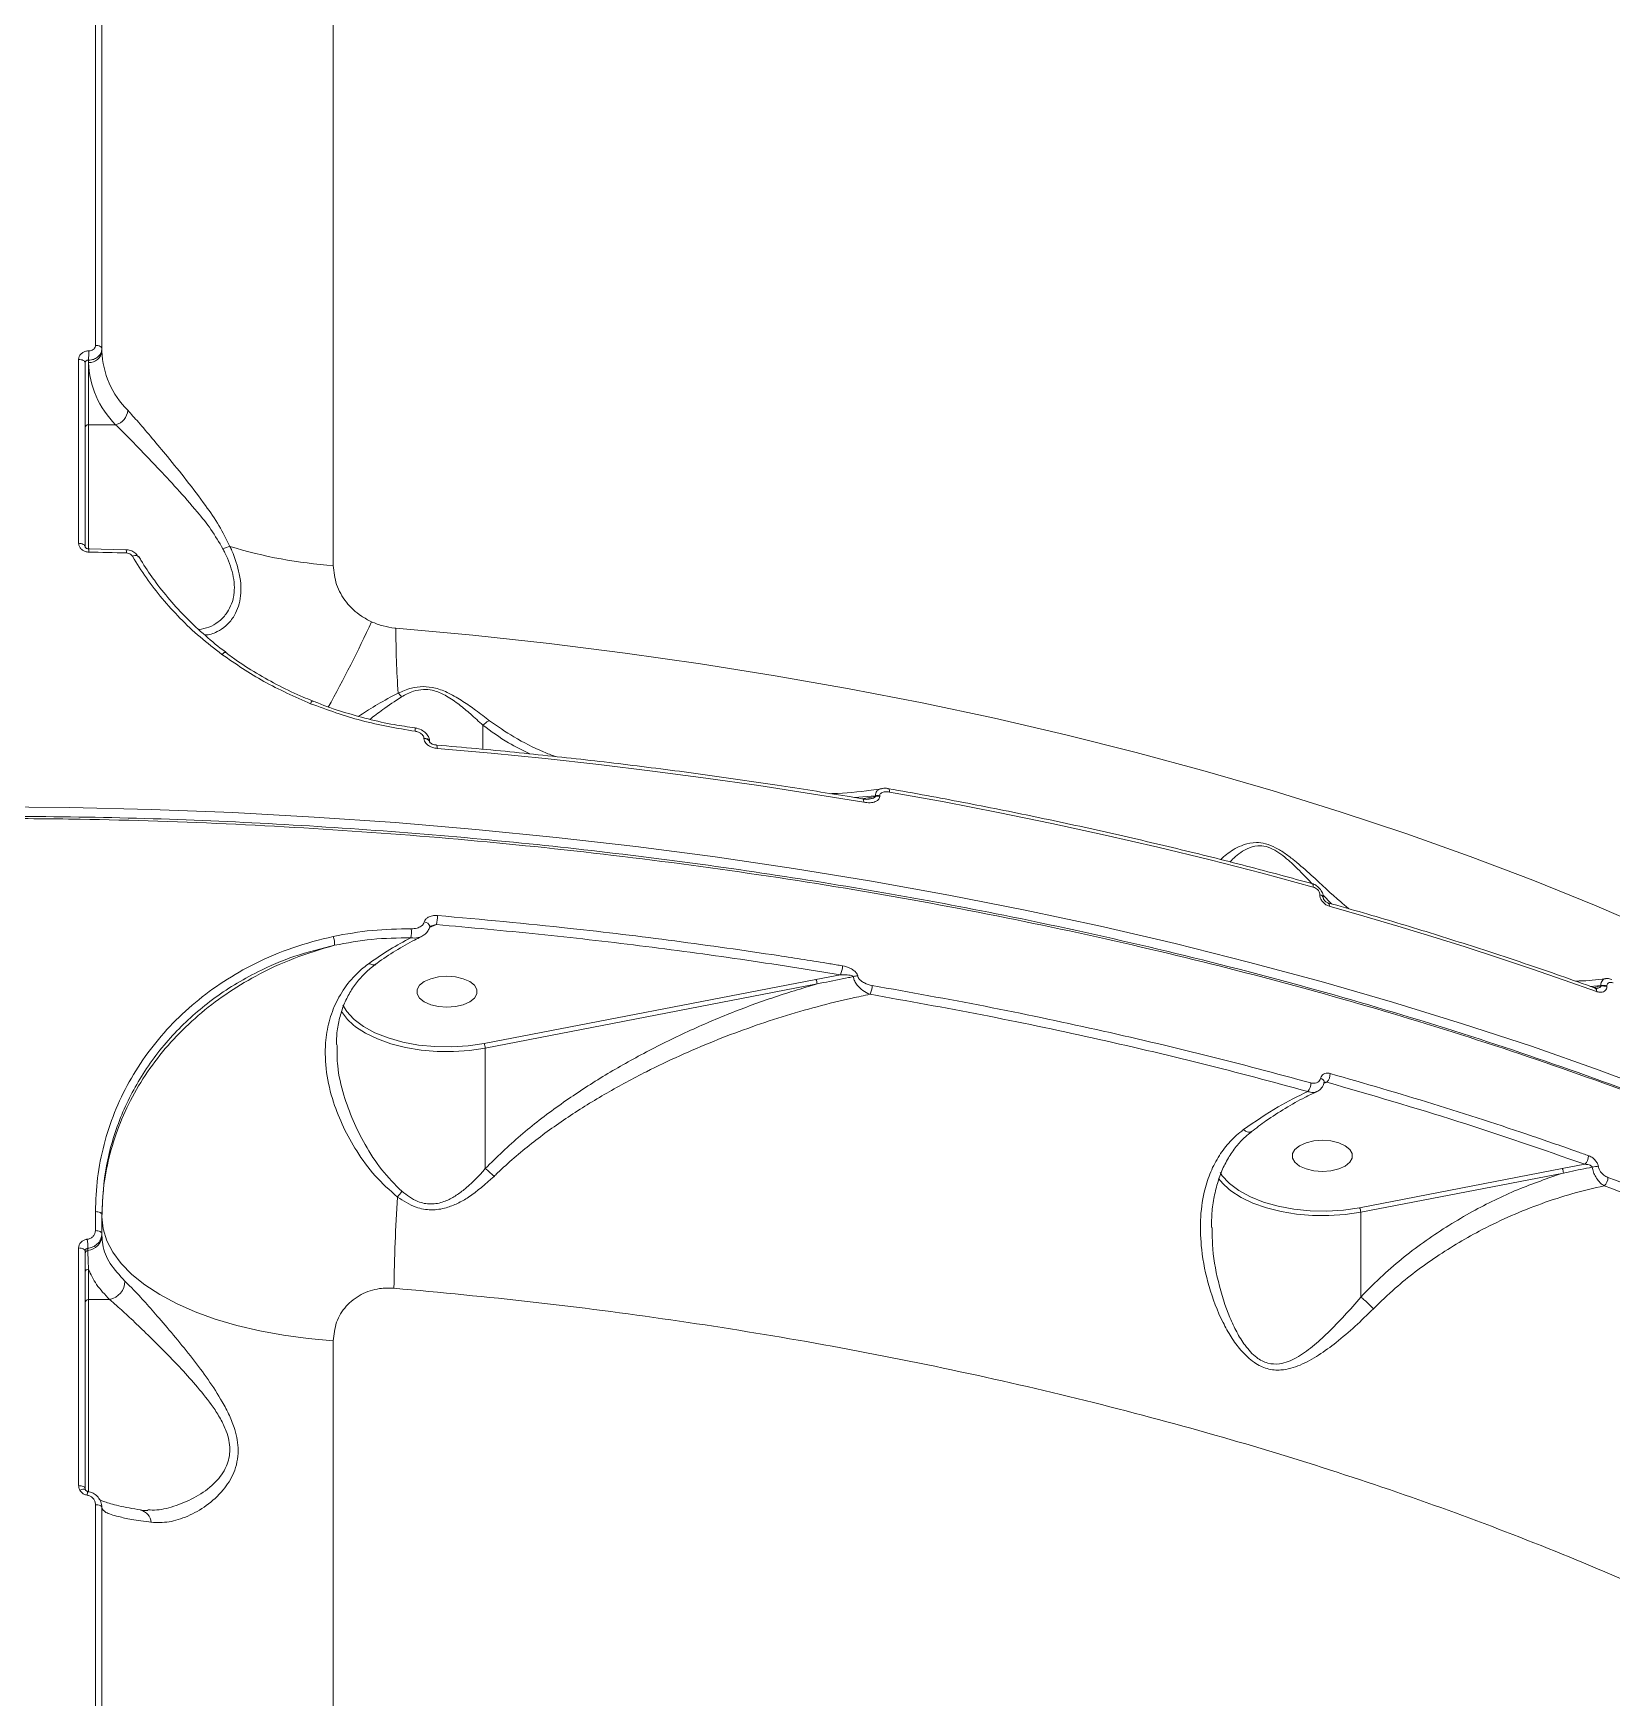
# Model space of a CAD drawing. Header units: millimetres. Extents: x -6104 to 7803, y -6013 to 4803.
# Drawn here: x 481.2 to 716.6, y 1035.9 to 1284.2 of the extents above; entities that cross this region are included whole.
import ezdxf

# ---------------------------------------------------------------- set-up
doc = ezdxf.new("R2010")
doc.units = ezdxf.units.MM
doc.layers.add('DIKOM_ОБЪЕКТ', color=7, linetype='Continuous')

msp = doc.modelspace()

# ---------------------------------------------------------------- linework, layer by layer
at = {"layer": 'DIKOM_ОБЪЕКТ', "color": 7, "linetype": 'Continuous', "lineweight": 15}
for p, q in [((525.922, 1204.785), (525.922, 1504.793)), ((490.46, 1308.762), (490.46, 1237.617)), ((491.419, 1237.102), (491.419, 1308.247)), ((491.419, 1236.763), (491.419, 1237.102)), ((487.954, 1235.523), (487.954, 1208.093)), ((488.919, 1207.578), (488.919, 1235.008)), ((489.419, 1235.048), (489.419, 1235.408)), ((489.419, 1225.78), (489.419, 1235.048)), ((493.47, 1225.78), (489.419, 1225.78)), ((489.419, 1207.234), (489.419, 1225.78)), ((489.439, 1207.264), (495.059, 1207.134)), ((538.106, 1180.549), (538.111, 1180.549)), ((539.439, 1179.036), (539.439, 1178.961)), ((548.231, 1180.966), (548.231, 1177.38)), ((540.281, 1178.528), (540.281, 1178.475)), ((603.658, 1170.173), (606.761, 1170.453)), ((606.761, 1170.349), (604.72, 1169.994)), ((606.761, 1170.453), (606.761, 1170.349)), ((607.4, 1170.349), (607.4, 1170.453)), ((673.025, 1155.688), (673.025, 1155.66)), ((673.493, 1155.659), (674.764, 1154.337)), ((673.549, 1155.235), (673.549, 1155.207)), ((540.245, 1150.789), (541.295, 1151.239)), ((597.884, 1143.053), (548.41, 1133.487)), ((548.586, 1132.817), (598.059, 1142.383)), ((601.543, 1143.752), (597.884, 1143.053)), ((713.368, 1142.019), (714.926, 1142.141)), ((714.926, 1142.052), (713.82, 1141.858)), ((714.061, 1141.773), (714.07, 1141.769)), ((714.926, 1142.141), (714.926, 1142.052)), ((715.826, 1141.985), (715.826, 1142.074)), ((526.479, 1133.142), (526.471, 1133.371)), ((548.586, 1114.865), (548.586, 1132.817)), ((673.649, 1127.537), (674.093, 1127.728)), ((673.66, 1127.698), (673.657, 1127.686)), ((709.169, 1114.859), (678.951, 1109.016)), ((712.53, 1115.497), (709.169, 1114.859)), ((679.127, 1108.346), (709.345, 1114.189)), ((490.46, 1108.435), (490.46, 1105.601)), ((491.419, 1105.137), (491.419, 1107.97)), ((679.127, 1095.693), (679.127, 1108.346)), ((491.419, 1104.859), (491.419, 1105.137)), ((487.954, 1103.013), (487.954, 1067.573)), ((488.919, 1067.141), (488.919, 1102.552)), ((489.336, 1102.624), (489.336, 1102.952)), ((489.419, 1095.32), (489.419, 1099.85)), ((492.572, 1095.32), (489.419, 1095.32)), ((489.419, 1066.582), (489.419, 1095.32)), ((525.922, 610.509), (525.922, 1089.167)), ((489.336, 1066.701), (489.333, 1066.707)), ((490.46, 1064.729), (490.46, 963.265)), ((491.419, 962.92), (491.419, 1064.299))]:
    msp.add_line(p, q, dxfattribs=at)
at = {"layer": 'DIKOM_ОБЪЕКТ', "color": 7, "linetype": 'Continuous', "lineweight": 15, "flags": 128}
for points in [[(491.419, 1237.102), (491.401, 1237.2), (491.347, 1237.295), (491.259, 1237.382), (491.141, 1237.459), (490.996, 1237.523), (490.83, 1237.572), (490.649, 1237.604), (490.46, 1237.617)], [(488.919, 1235.008), (488.901, 1235.106), (488.846, 1235.201), (488.758, 1235.288), (488.638, 1235.366), (488.493, 1235.43), (488.326, 1235.478), (488.144, 1235.51), (487.954, 1235.523)], [(488.919, 1207.578), (488.901, 1207.677), (488.846, 1207.771), (488.758, 1207.859), (488.638, 1207.936), (488.493, 1208), (488.326, 1208.049), (488.144, 1208.08), (487.954, 1208.093)], [(489.457, 1206.779), (490.161, 1206.765), (490.864, 1206.75), (491.568, 1206.735), (492.271, 1206.719), (492.974, 1206.702), (493.678, 1206.685), (494.381, 1206.667), (495.084, 1206.649)], [(496.793, 1206.136), (496.757, 1206.185), (496.681, 1206.235), (496.578, 1206.264), (496.451, 1206.27), (496.305, 1206.253), (496.146, 1206.214), (495.978, 1206.155)], [(496.816, 1206.028), (496.802, 1206.115), (496.793, 1206.136)], [(722.903, 1150.282), (713.964, 1154.132), (704.802, 1157.839), (695.425, 1161.401), (685.84, 1164.813), (676.059, 1168.074), (666.089, 1171.179), (655.939, 1174.127), (645.62, 1176.913), (635.141, 1179.536), (624.511, 1181.994), (613.74, 1184.283), (602.839, 1186.402), (591.818, 1188.349), (580.686, 1190.121), (569.455, 1191.718), (558.134, 1193.138), (546.735, 1194.38), (535.267, 1195.442)], [(509.832, 1191.809), (509.79, 1191.828), (509.725, 1191.821), (509.641, 1191.786), (509.543, 1191.723), (509.433, 1191.634), (509.316, 1191.523)], [(540.281, 1178.527), (540.245, 1178.666), (540.13, 1178.8), (539.947, 1178.912), (539.71, 1178.993), (539.439, 1179.036)], [(540.281, 1178.453), (540.245, 1178.591), (540.13, 1178.725), (539.947, 1178.837), (539.71, 1178.918), (539.439, 1178.961)], [(541.394, 1177.513), (549.472, 1176.789), (557.521, 1175.984), (565.537, 1175.098), (573.519, 1174.131), (581.462, 1173.085), (589.364, 1171.959), (597.222, 1170.754), (605.033, 1169.469)], [(604.887, 1169.966), (604.894, 1169.965), (604.941, 1169.932), (604.98, 1169.863), (605.009, 1169.76), (605.027, 1169.627), (605.033, 1169.469)], [(608.724, 1171.498), (608.743, 1171.492), (608.788, 1171.454), (608.824, 1171.382), (608.851, 1171.28), (608.868, 1171.151), (608.874, 1171)], [(608.874, 1171), (617.006, 1169.525), (625.079, 1167.964), (633.087, 1166.318), (641.028, 1164.588), (648.898, 1162.774), (656.695, 1160.877), (664.414, 1158.898), (672.052, 1156.838)], [(724.538, 1125.869), (714.663, 1129.549), (704.585, 1133.08), (694.312, 1136.459), (683.853, 1139.683), (673.217, 1142.749), (662.412, 1145.655), (651.449, 1148.399), (640.335, 1150.977), (629.081, 1153.388), (617.695, 1155.63), (606.189, 1157.7), (594.57, 1159.598), (582.849, 1161.322), (571.036, 1162.869), (559.141, 1164.24), (547.174, 1165.432), (535.145, 1166.444), (523.063, 1167.277), (510.94, 1167.928), (498.785, 1168.398), (486.609, 1168.686), (474.422, 1168.792)], [(671.846, 1157.349), (671.86, 1157.344), (671.926, 1157.301), (671.98, 1157.225), (672.02, 1157.12), (672.044, 1156.99), (672.052, 1156.838)], [(674.441, 1153.979), (679.572, 1152.514), (684.662, 1151.013), (689.711, 1149.475), (694.718, 1147.901), (699.682, 1146.292), (704.601, 1144.647), (709.476, 1142.966), (714.304, 1141.251)], [(540.307, 1150.918), (540.314, 1150.973), (540.314, 1150.975)], [(542.878, 1138.901), (541.611, 1138.995), (540.446, 1139.269), (539.478, 1139.701), (538.785, 1140.256), (538.424, 1140.889), (538.424, 1141.549), (538.785, 1142.182), (539.478, 1142.737), (540.446, 1143.169), (541.611, 1143.443), (542.878, 1143.537), (544.146, 1143.443), (545.311, 1143.169), (546.279, 1142.737), (546.972, 1142.182), (547.333, 1141.549), (547.333, 1140.889), (546.972, 1140.256), (546.279, 1139.701), (545.311, 1139.269), (544.146, 1138.995), (542.878, 1138.901)], [(527.131, 1138.254), (528.02, 1137.095), (528.91, 1136.267)], [(528.925, 1137.186), (527.95, 1138.254), (527.369, 1139.194)], [(548.41, 1133.487), (546.017, 1133.138), (543.548, 1132.986), (541.063, 1133.032), (538.622, 1133.275), (536.283, 1133.711), (534.104, 1134.328), (532.137, 1135.112), (530.429, 1136.043), (529.022, 1137.099), (528.925, 1137.186)], [(528.91, 1136.267), (529.235, 1136.011), (530.746, 1135.031), (532.52, 1134.175), (534.519, 1133.464), (536.699, 1132.911), (539.013, 1132.529), (541.411, 1132.326), (543.841, 1132.307), (546.25, 1132.472), (548.586, 1132.817)], [(673.154, 1128.335), (673.349, 1128.227), (673.503, 1128.1), (673.61, 1127.96), (673.661, 1127.816), (673.66, 1127.698)], [(673.419, 1114.43), (672.151, 1114.524), (670.986, 1114.798), (670.018, 1115.23), (669.326, 1115.785), (668.965, 1116.418), (668.965, 1117.078), (669.326, 1117.711), (670.018, 1118.266), (670.986, 1118.698), (672.151, 1118.972), (673.419, 1119.066), (674.687, 1118.972), (675.852, 1118.698), (676.82, 1118.266), (677.513, 1117.711), (677.873, 1117.078), (677.873, 1116.418), (677.513, 1115.785), (676.82, 1115.23), (675.852, 1114.798), (674.687, 1114.524), (673.419, 1114.43)], [(657.936, 1113.382), (658.561, 1112.624), (659.451, 1111.796)], [(659.466, 1112.715), (658.491, 1113.783), (658.177, 1114.241)], [(678.951, 1109.016), (676.558, 1108.667), (674.089, 1108.515), (671.604, 1108.561), (669.162, 1108.804), (666.824, 1109.24), (664.645, 1109.857), (662.678, 1110.641), (660.97, 1111.572), (659.563, 1112.628), (659.466, 1112.715)], [(659.451, 1111.796), (659.776, 1111.54), (661.287, 1110.56), (663.061, 1109.704), (665.06, 1108.993), (667.24, 1108.44), (669.554, 1108.058), (671.952, 1107.855), (674.382, 1107.836), (676.791, 1108.001), (679.127, 1108.346)], [(491.419, 1107.97), (491.401, 1108.058), (491.347, 1108.143), (491.259, 1108.222), (491.141, 1108.292), (490.996, 1108.35), (490.83, 1108.394), (490.649, 1108.423), (490.46, 1108.435)], [(491.419, 1107.629), (491.602, 1105.851), (492.147, 1104.09), (493.051, 1102.36), (494.304, 1100.679), (495.896, 1099.061), (497.812, 1097.521), (500.034, 1096.074), (502.542, 1094.732), (505.314, 1093.507), (508.324, 1092.411), (511.544, 1091.454), (514.946, 1090.644), (518.498, 1089.99), (522.168, 1089.496), (525.922, 1089.167)], [(491.419, 1105.137), (491.401, 1105.226), (491.347, 1105.311), (491.259, 1105.389), (491.141, 1105.459), (490.996, 1105.516), (490.83, 1105.56), (490.649, 1105.589), (490.46, 1105.601)], [(488.919, 1102.552), (488.901, 1102.64), (488.846, 1102.725), (488.758, 1102.803), (488.638, 1102.872), (488.493, 1102.93), (488.326, 1102.973), (488.144, 1103.002), (487.954, 1103.013)], [(488.919, 1067.141), (488.901, 1067.223), (488.846, 1067.303), (488.758, 1067.376), (488.638, 1067.441), (488.493, 1067.495), (488.326, 1067.536), (488.144, 1067.562), (487.954, 1067.573)], [(488.979, 1066.931), (488.943, 1066.983), (488.882, 1067.021), (488.798, 1067.041), (488.692, 1067.044), (488.57, 1067.03), (488.433, 1066.999), (488.286, 1066.952), (488.134, 1066.89)], [(491.419, 1064.299), (491.401, 1064.381), (491.347, 1064.46), (491.259, 1064.533), (491.141, 1064.597), (490.996, 1064.651), (490.83, 1064.691), (490.649, 1064.718), (490.46, 1064.729)]]:
    msp.add_lwpolyline(points, dxfattribs=at)
at = {"layer": 'DIKOM_ОБЪЕКТ', "color": 7, "linetype": 'Continuous', "lineweight": 15}
for centre, radius, start, end in [((466.509, 1236.733), 22.949, 356.69124, 0.11812), ((489.552, 1236.917), 1.874, 265.941, 355.26173), ((504.532, 1237.237), 13.122, 182.07168, 225.14057), ((503.188, 1235.546), 13.778, 182.07176, 225.14118), ((492.907, 1228.087), 2.375, 283.71494, 356.33878), ((489.386, 1225.313), 0.468, 85.94171, 175.26706), ((487.023, 1206.929), 2.439, 356.47682, 7.89945), ((493.262, 1206.798), 1.828, 355.31439, 10.59151), ((511.974, 1201.523), 6.277, 103.46203, 113.53719), ((530.384, 1272.164), 67.527, 252.88614, 266.21078), ((371.104, 1269.947), 176.572, 330.74038, 335.38113), ((663.752, 1194.884), 128.486, 179.75136, 184.07185), ((523.393, 1183.937), 0.878, 131.89937, 164.22312), ((533.824, 1183.629), 2.768, 34.55791, 50.35544), ((537.245, 1180.274), 0.909, 346.85261, 17.62389), ((540.737, 1177.659), 0.673, 347.49501, 30.59605), ((607.081, 1168.583), 1.898, 80.32526, 99.69613), ((607.081, 1168.478), 1.898, 80.32526, 99.69613), ((672.969, 1155.092), 0.599, 14.22555, 84.64908), ((672.973, 1155.072), 0.59, 12.50197, 84.96232), ((673.939, 1154.072), 0.511, 349.5028, 54.87748), ((536.004, 1152.559), 5.453, 345.99349, 0.37224), ((523.152, 1148.419), 2.964, 354.94063, 20.78219), ((532.964, 1150.181), 4.61, 348.53042, 5.20951), ((539.391, 1150.673), 0.971, 18.12458, 84.1804), ((598.875, 1145.066), 2.974, 333.78157, 0.45941), ((596.749, 1142.398), 1.31, 359.38566, 30.0279), ((604.16, 1141.404), 2.184, 91.12566, 108.6141), ((603.321, 1142.139), 2.95, 333.81614, 0.20413), ((713.791, 1141.331), 0.52, 351.10741, 57.49499), ((715.246, 1140.36), 1.81, 71.31178, 100.17711), ((715.246, 1140.271), 1.809, 71.30927, 100.17962), ((547.274, 1132.831), 1.312, 359.40262, 30.01095), ((669.64, 1127.637), 2.064, 321.39157, 359.75462), ((672.571, 1129.027), 2.001, 319.5184, 0.02421), ((708.034, 1114.203), 1.311, 359.39045, 30.01483), ((711.367, 1116.783), 1.733, 312.12255, 359.52143), ((714.232, 1113.01), 2.137, 80.79435, 105.56366), ((714.249, 1113.549), 1.743, 313.1432, 359.17911), ((780.829, 1094.402), 245.869, 176.22187, 179.39249), ((497.94, 1139.745), 47.535, 322.1893, 323.48628), ((677.818, 1108.36), 1.309, 359.37552, 30.04758), ((489.076, 1104.955), 2.345, 276.36692, 357.66813), ((489.388, 1102.158), 0.469, 96.36691, 177.67229), ((483.175, 1103.05), 6.161, 359.08593, 11.78285), ((489.397, 1099.372), 0.478, 87.33798, 177.07496), ((492.01, 1098.112), 2.848, 281.38581, 358.91771), ((489.397, 1094.842), 0.478, 87.33949, 177.07345), ((491.972, 1065.816), 2.785, 161.3428, 173.08612), ((496.647, 1061.844), 2.148, 6.68608, 75.17119)]:
    msp.add_arc(centre, radius, start, end, dxfattribs=at)
for points, knots in [([(489.457, 1236.78), (489.346, 1236.776), (489.067, 1236.766), (488.644, 1236.619), (488.263, 1236.336), (488.004, 1235.955), (487.97, 1235.667), (487.954, 1235.523)], [0, 0, 0, 0, 0.1418427, 0.3567388, 0.5713423, 0.7857225, 1, 1, 1, 1]), ([(489.419, 1235.408), (489.567, 1235.415), (489.939, 1235.433), (490.502, 1235.633), (491.009, 1236.015), (491.353, 1236.525), (491.397, 1236.91), (491.419, 1237.102)], [0, 0, 0, 0, 0.14172426, 0.35640097, 0.5709503, 0.78546412, 1, 1, 1, 1]), ([(490.46, 1237.617), (490.449, 1237.521), (490.427, 1237.329), (490.254, 1237.075), (490, 1236.887), (489.718, 1236.79), (489.532, 1236.783), (489.457, 1236.78)], [0, 0, 0, 0, 0.21422078, 0.4285506, 0.64314992, 0.85808323, 1, 1, 1, 1]), ([(488.919, 1235.008), (488.925, 1235.056), (488.936, 1235.152), (489.022, 1235.275), (489.149, 1235.365), (489.289, 1235.409), (489.382, 1235.408), (489.419, 1235.408)], [0, 0, 0, 0, 0.2139127, 0.4281611, 0.6427794, 0.8579388, 1, 1, 1, 1]), ([(510.513, 1207.627), (509.99, 1208.673), (508.944, 1210.77), (506.667, 1214.052), (504.053, 1217.514), (501.327, 1220.859), (498.911, 1223.767), (496.892, 1226.139), (495.79, 1227.364), (495.277, 1227.936)], [0, 0, 0, 0, 0.1281532, 0.2567387, 0.426815, 0.5968789, 0.7373107, 0.8775698, 1, 1, 1, 1]), ([(493.47, 1225.78), (494.01, 1225.246), (495.165, 1224.105), (497.276, 1221.924), (499.798, 1219.283), (502.651, 1216.232), (505.382, 1213.127), (507.776, 1210.154), (508.898, 1208.245), (509.467, 1207.277)], [0, 0, 0, 0, 0.1227077, 0.2624598, 0.4060149, 0.5749247, 0.7482626, 0.8723691, 1, 1, 1, 1]), ([(487.954, 1208.093), (487.961, 1207.999), (487.979, 1207.76), (488.159, 1207.395), (488.499, 1207.062), (488.95, 1206.832), (489.288, 1206.797), (489.457, 1206.779)], [0, 0, 0, 0, 0.1406271, 0.3551074, 0.569878, 0.7848815, 1, 1, 1, 1]), ([(488.932, 1207.552), (488.932, 1207.535), (488.93, 1207.507), (489.017, 1207.405), (489.14, 1207.328), (489.294, 1207.275), (489.443, 1207.259), (489.529, 1207.269), (489.56, 1207.272)], [0, 0, 0, 0, 0.2755714, 0.4590074, 0.6094752, 0.7622405, 0.9132933, 1, 1, 1, 1]), ([(495.059, 1207.118), (495.146, 1207.119), (495.49, 1207.121), (496.046, 1206.902), (496.573, 1206.516), (496.743, 1206.178), (496.807, 1206.05)], [0, 0, 0, 0, 0.1191515, 0.4714912, 0.7998161, 1, 1, 1, 1]), ([(495.084, 1206.649), (495.197, 1206.637), (495.422, 1206.612), (495.722, 1206.455), (495.896, 1206.286), (495.964, 1206.178), (495.978, 1206.155)], [0, 0, 0, 0, 0.3067018, 0.6132877, 0.9194651, 1, 1, 1, 1]), ([(509.467, 1207.277), (509.566, 1207.082), (510.194, 1205.833), (510.901, 1203.982), (511.205, 1201.877), (511.16, 1200.777), (510.98, 1199.718), (510.657, 1198.708), (509.89, 1197.403), (508.789, 1196.316), (507.399, 1195.486), (506.385, 1195.323), (505.877, 1195.241)], [0, 0, 0, 0, 0.03130952, 0.20049222, 0.29024908, 0.38001085, 0.39692429, 0.49475201, 0.5927343, 0.72817726, 0.86380534, 1, 1, 1, 1]), ([(506.712, 1194.46), (506.738, 1194.457), (507.393, 1194.388), (508.495, 1194.812), (509.939, 1195.702), (510.975, 1196.905), (511.69, 1198.317), (512.103, 1199.833), (512.199, 1201.591), (511.904, 1203.975), (511.211, 1206.045), (510.606, 1207.415), (510.513, 1207.627)], [0, 0, 0, 0, 0.0066439, 0.1681123, 0.296447, 0.4246376, 0.5191685, 0.6135897, 0.7097078, 0.8058197, 0.9699793, 1, 1, 1, 1]), ([(495.978, 1206.155), (496.647, 1205.072), (497.984, 1202.905), (500.371, 1199.831), (503.046, 1196.885), (506.01, 1194.084), (508.214, 1192.377), (509.316, 1191.523)], [0, 0, 0, 0, 0.1976815, 0.3953848, 0.5930895, 0.7965459, 1, 1, 1, 1]), ([(496.895, 1206.189), (497.008, 1205.983), (497.657, 1204.8), (498.463, 1203.679), (499.128, 1202.754)], [0, 0, 0, 0, 0.1745084, 1, 1, 1, 1]), ([(531.625, 1196.391), (531.106, 1196.661), (529.651, 1197.417), (527.727, 1199.281), (526.21, 1201.919), (526.018, 1203.823), (525.922, 1204.785)], [0, 0, 0, 0, 0.1529606, 0.4283701, 0.7114342, 1, 1, 1, 1]), ([(499.128, 1202.754), (499.168, 1202.694), (499.88, 1201.627), (501.515, 1199.665), (504.03, 1196.892), (506.835, 1194.311), (508.801, 1192.639), (509.877, 1191.883), (509.89, 1191.874)], [0, 0, 0, 0, 0.0146871, 0.2594953, 0.5052816, 0.751386, 0.9969873, 1, 1, 1, 1]), ([(535.267, 1195.442), (535.209, 1195.447), (534.568, 1195.504), (533.315, 1195.718), (532.195, 1196.164), (531.625, 1196.391)], [0, 0, 0, 0, 0.0468108, 0.5142733, 1, 1, 1, 1]), ([(509.316, 1191.523), (511.353, 1190.119), (515.473, 1187.278), (520.171, 1185.218), (522.547, 1184.176)], [0, 0, 0, 0, 0.4941776, 1, 1, 1, 1]), ([(509.857, 1191.841), (510.31, 1191.495), (511.775, 1190.38), (514.454, 1188.693), (517.867, 1186.804), (520.67, 1185.449), (522.358, 1184.795), (522.816, 1184.617)], [0, 0, 0, 0, 0.1172761, 0.379067, 0.64086, 0.9023844, 1, 1, 1, 1]), ([(549.231, 1181.634), (548.549, 1182.158), (547.294, 1183.123), (545.28, 1184.548), (543.31, 1185.731), (541.258, 1186.555), (539.288, 1186.802), (537.34, 1186.513), (536.229, 1186.035), (535.59, 1185.76)], [0, 0, 0, 0, 0.1839981, 0.33841, 0.4956201, 0.624164, 0.7374513, 0.8492065, 1, 1, 1, 1]), ([(522.547, 1184.176), (525.049, 1183.261), (530.116, 1181.409), (535.436, 1180.518), (538.13, 1180.067)], [0, 0, 0, 0, 0.4937619, 1, 1, 1, 1]), ([(522.814, 1184.611), (523.074, 1184.5), (524.53, 1183.875), (527.297, 1182.95), (531.099, 1181.863), (534.718, 1181.058), (537.068, 1180.722), (538.11, 1180.574)], [0, 0, 0, 0, 0.0536662, 0.3010988, 0.5500193, 0.8003442, 1, 1, 1, 1]), ([(535.59, 1185.76), (534.551, 1185.208), (532.471, 1184.102), (530.593, 1182.876), (529.802, 1182.37), (529.694, 1182.301)], [0, 0, 0, 0, 0.4629034, 0.9266358, 1, 1, 1, 1]), ([(531.384, 1181.841), (531.993, 1182.322), (533.351, 1183.393), (535.125, 1184.557), (536.104, 1185.199)], [0, 0, 0, 0, 0.4484727, 1, 1, 1, 1]), ([(536.104, 1185.199), (536.662, 1185.504), (537.62, 1186.027), (539.255, 1186.358), (540.377, 1186.251), (541.545, 1185.954), (542.986, 1185.279), (544.732, 1184.055), (546.506, 1182.544), (547.621, 1181.524), (548.231, 1180.966)], [0, 0, 0, 0, 0.1504045, 0.25791402, 0.34207536, 0.36555662, 0.4905052, 0.64881547, 0.80792892, 1, 1, 1, 1]), ([(549.231, 1181.634), (549.201, 1181.623), (549.036, 1181.564), (548.689, 1181.385), (548.396, 1181.12), (548.234, 1180.973)], [0, 0, 0, 0, 0.0927411, 0.4978451, 1, 1, 1, 1]), ([(559.042, 1176.299), (558.452, 1176.523), (556.288, 1177.346), (552.934, 1179.054), (550.418, 1180.807), (549.231, 1181.634)], [0, 0, 0, 0, 0.16526396, 0.60643264, 1, 1, 1, 1]), ([(538.109, 1180.536), (538.198, 1180.527), (538.603, 1180.483), (539.228, 1180.213), (539.851, 1179.715), (540.182, 1179.146), (540.316, 1178.726), (540.28, 1178.529), (540.279, 1178.526)], [0, 0, 0, 0, 0.0821736, 0.3768524, 0.6102144, 0.8112921, 0.9964699, 1, 1, 1, 1]), ([(538.13, 1180.067), (538.296, 1180.033), (538.625, 1179.965), (539.031, 1179.737), (539.297, 1179.471), (539.421, 1179.233), (539.434, 1179.092), (539.439, 1179.036)], [0, 0, 0, 0, 0.2718009, 0.5388392, 0.7375577, 0.8966027, 1, 1, 1, 1]), ([(548.231, 1180.966), (548.231, 1180.967), (548.231, 1180.969), (548.232, 1180.972), (548.233, 1180.973), (548.234, 1180.973)], [0, 0, 0, 0, 0.4189866, 0.7701256, 1, 1, 1, 1]), ([(548.234, 1180.973), (549.474, 1180.055), (551.66, 1178.437), (554.165, 1177.212), (555.248, 1176.682)], [0, 0, 0, 0, 0.5677, 1, 1, 1, 1]), ([(539.439, 1178.961), (539.454, 1178.841), (539.484, 1178.599), (539.728, 1178.231), (540.155, 1177.874), (540.747, 1177.606), (541.19, 1177.542), (541.394, 1177.513)], [0, 0, 0, 0, 0.1522798, 0.3040346, 0.5080102, 0.7732269, 1, 1, 1, 1]), ([(540.279, 1178.48), (540.279, 1178.479), (540.28, 1178.475), (540.312, 1178.425), (540.377, 1178.356), (540.5, 1178.258), (540.72, 1178.139), (541.01, 1178.033), (541.223, 1178.024), (541.316, 1178.02)], [0, 0, 0, 0, 0.0682129, 0.1407152, 0.2263119, 0.3361774, 0.5174098, 0.7881349, 1, 1, 1, 1]), ([(541.317, 1178.001), (543.309, 1177.828), (549.088, 1177.327), (558.61, 1176.374), (569.856, 1175.092), (581.03, 1173.649), (591.928, 1172.076), (599.862, 1170.815), (604.103, 1170.099), (604.887, 1169.966)], [0, 0, 0, 0, 0.0925215, 0.2683009, 0.4440848, 0.6198718, 0.7956594, 0.9622015, 1, 1, 1, 1]), ([(607.715, 1171.522), (607.751, 1171.53), (608.04, 1171.591), (608.39, 1171.58), (608.685, 1171.496), (608.724, 1171.485)], [0, 0, 0, 0, 0.1111958, 0.8824432, 1, 1, 1, 1]), ([(600.06, 1170.756), (600.179, 1170.761), (602.191, 1170.836), (604.74, 1171.068), (607.172, 1171.41), (607.691, 1171.483)], [0, 0, 0, 0, 0.0470053, 0.7968975, 1, 1, 1, 1]), ([(604.888, 1169.985), (604.958, 1169.968), (605.26, 1169.891), (605.606, 1169.902), (605.811, 1169.952), (605.836, 1169.958)], [0, 0, 0, 0, 0.2069532, 0.9008275, 1, 1, 1, 1]), ([(605.033, 1169.469), (605.344, 1169.435), (605.94, 1169.369), (606.674, 1169.508), (607.125, 1169.764), (607.357, 1170.041), (607.385, 1170.246), (607.4, 1170.349)], [0, 0, 0, 0, 0.308894, 0.5923404, 0.7697437, 0.8844924, 1, 1, 1, 1]), ([(606.761, 1170.349), (606.759, 1170.334), (606.754, 1170.301), (606.709, 1170.245), (606.565, 1170.143), (606.234, 1170.021), (605.925, 1169.995), (605.739, 1169.979)], [0, 0, 0, 0, 0.0440703, 0.0983747, 0.1972187, 0.5171731, 1, 1, 1, 1]), ([(607.689, 1171.496), (607.549, 1171.477), (607.265, 1171.438), (606.984, 1171.171), (606.803, 1170.841), (606.775, 1170.585), (606.761, 1170.453)], [0, 0, 0, 0, 0.2780699, 0.5644176, 0.776209, 1, 1, 1, 1]), ([(607.4, 1170.453), (607.409, 1170.52), (607.426, 1170.652), (607.573, 1170.828), (607.855, 1170.985), (608.311, 1171.067), (608.68, 1171.023), (608.874, 1171)], [0, 0, 0, 0, 0.1190293, 0.2374411, 0.4123441, 0.6910268, 1, 1, 1, 1]), ([(608.724, 1171.498), (610.634, 1171.158), (616.173, 1170.172), (625.261, 1168.423), (635.944, 1166.201), (646.504, 1163.828), (656.933, 1161.305), (665.363, 1159.124), (670.3, 1157.772), (671.846, 1157.348)], [0, 0, 0, 0, 0.0879775, 0.2551296, 0.4222885, 0.5894507, 0.7566154, 0.9237833, 1, 1, 1, 1]), ([(801.647, 1085.591), (799.757, 1086.851), (793.057, 1091.319), (780.491, 1098.546), (764.039, 1107.232), (746.627, 1115.386), (728.349, 1123.017), (709.23, 1130.115), (689.344, 1136.665), (668.782, 1142.635), (647.64, 1147.999), (627.346, 1152.433), (608.051, 1156.054), (589.87, 1158.994), (571.449, 1161.506), (552.615, 1163.609), (533.39, 1165.279), (513.805, 1166.487), (494.132, 1167.257), (480.988, 1167.365), (474.419, 1167.42)], [0, 0, 0, 0, 0.0246419, 0.0873687, 0.1499951, 0.2124251, 0.2748546, 0.337481, 0.4002078, 0.4629347, 0.5255613, 0.587991, 0.6385771, 0.6892156, 0.739854, 0.79044, 0.842801, 0.89522, 0.947639, 1, 1, 1, 1]), ([(474.422, 1167.077), (479, 1167.048), (491.334, 1166.971), (511.402, 1166.295), (534.525, 1164.888), (557.684, 1162.796), (580.797, 1160.008), (603.781, 1156.516), (626.131, 1152.395), (647.784, 1147.676), (668.695, 1142.399), (689.205, 1136.478), (709.223, 1129.907), (728.667, 1122.693), (747.109, 1114.994), (764.508, 1106.85), (780.849, 1098.305), (796.397, 1089.222), (811.064, 1079.608), (824.776, 1069.486), (837.083, 1059.2), (848.022, 1048.808), (857.649, 1038.365), (866.276, 1027.579), (873.758, 1016.462), (879.37, 1006.728), (881.966, 1000.684), (882.902, 998.504)], [0, 0, 0, 0, 0.0243023, 0.065474, 0.1066775, 0.1478492, 0.1902169, 0.232619, 0.2749866, 0.3161584, 0.3573619, 0.3985337, 0.4409013, 0.4833034, 0.525671, 0.5668428, 0.6080463, 0.649218, 0.6915856, 0.7339878, 0.7763555, 0.8160448, 0.8557626, 0.8954519, 0.9362086, 0.9769961, 1, 1, 1, 1]), ([(677.357, 1153.597), (676.952, 1153.93), (675.136, 1155.426), (672.487, 1157.965), (669.71, 1160.437), (667.913, 1161.828), (666.458, 1162.747), (664.933, 1163.36), (663.267, 1163.553), (662.128, 1163.3), (660.588, 1162.717), (659.318, 1161.929), (658.529, 1161.192), (658.252, 1160.934)], [0, 0, 0, 0, 0.0632665, 0.2840918, 0.4012125, 0.4605588, 0.5217822, 0.5807892, 0.6397455, 0.7316657, 0.7562135, 0.9144021, 1, 1, 1, 1]), ([(659.661, 1160.568), (659.718, 1160.639), (660.226, 1161.283), (661.129, 1161.973), (662.498, 1162.706), (663.485, 1163.048), (664.986, 1162.939), (666.317, 1162.371), (667.533, 1161.535), (668.343, 1160.842), (669.557, 1159.737), (670.667, 1158.602), (671.622, 1157.606), (671.894, 1157.323)], [0, 0, 0, 0, 0.0294679, 0.2662156, 0.3016031, 0.4310483, 0.5111426, 0.5909192, 0.667393, 0.7443604, 0.7607097, 0.9318335, 1, 1, 1, 1]), ([(671.844, 1157.334), (671.901, 1157.322), (672.202, 1157.259), (672.724, 1156.932), (673.25, 1156.346), (673.531, 1155.732), (673.524, 1155.367), (673.521, 1155.238)], [0, 0, 0, 0, 0.06178342, 0.32561602, 0.6140151, 0.86352417, 1, 1, 1, 1]), ([(672.052, 1156.838), (672.167, 1156.796), (672.396, 1156.71), (672.7, 1156.457), (672.92, 1156.15), (673.015, 1155.879), (673.022, 1155.732), (673.025, 1155.688)], [0, 0, 0, 0, 0.23365504, 0.4673093, 0.69552711, 0.90868482, 1, 1, 1, 1]), ([(673.025, 1155.66), (673.028, 1155.595), (673.039, 1155.38), (673.175, 1154.987), (673.493, 1154.539), (673.937, 1154.167), (674.273, 1154.042), (674.441, 1153.979)], [0, 0, 0, 0, 0.0931496, 0.3038947, 0.5302324, 0.7652058, 1, 1, 1, 1]), ([(673.551, 1155.202), (673.55, 1155.194), (673.55, 1155.177), (673.569, 1155.091), (673.621, 1154.974), (673.714, 1154.836), (673.853, 1154.693), (674.023, 1154.572), (674.164, 1154.506), (674.222, 1154.494), (674.231, 1154.492)], [0, 0, 0, 0, 0.0920703, 0.2056614, 0.3189708, 0.4536366, 0.600172, 0.7735951, 0.965822, 1, 1, 1, 1]), ([(674.233, 1154.489), (676.003, 1153.987), (681.138, 1152.53), (689.52, 1150.011), (699.316, 1146.885), (707.484, 1144.122), (712.355, 1142.382), (714.07, 1141.769)], [0, 0, 0, 0, 0.1293237, 0.3750456, 0.6207775, 0.8665155, 1, 1, 1, 1]), ([(541.457, 1152.594), (541.403, 1152.598), (541.077, 1152.62), (540.535, 1152.559), (539.982, 1152.315), (539.627, 1152.004), (539.535, 1151.761), (539.489, 1151.639)], [0, 0, 0, 0, 0.0639478, 0.3885981, 0.6455965, 0.8223071, 1, 1, 1, 1]), ([(601.849, 1145.09), (601.214, 1145.194), (598.038, 1145.717), (589.744, 1147.021), (576.872, 1148.836), (559.939, 1150.898), (548.07, 1151.987), (541.457, 1152.594)], [0, 0, 0, 0, 0.0321669, 0.1608357, 0.418397, 0.6759578, 1, 1, 1, 1]), ([(525.923, 1149.471), (523.896, 1148.962), (519.84, 1147.943), (514.387, 1145.608), (509.529, 1142.832), (505.284, 1139.694), (501.475, 1136.122), (498.173, 1132.146), (495.406, 1127.834), (493.208, 1123.247), (491.643, 1118.44), (490.649, 1113.485), (490.523, 1110.117), (490.46, 1108.435)], [0, 0, 0, 0, 0.1009693, 0.2019354, 0.2903374, 0.3790227, 0.4674239, 0.5561134, 0.645089, 0.7337801, 0.8224253, 0.9113535, 1, 1, 1, 1]), ([(537.554, 1150.599), (535.6, 1150.574), (531.663, 1150.523), (527.846, 1149.823), (525.923, 1149.471)], [0, 0, 0, 0, 0.4964932, 1, 1, 1, 1]), ([(526.105, 1148.158), (527.958, 1148.499), (531.691, 1149.186), (535.542, 1149.238), (537.481, 1149.264)], [0, 0, 0, 0, 0.49648437, 1, 1, 1, 1]), ([(537.481, 1149.264), (536.435, 1148.706), (534.333, 1147.584), (532.281, 1146.165), (531.251, 1145.453)], [0, 0, 0, 0, 0.4978608, 1, 1, 1, 1]), ([(539.043, 1149.415), (538.707, 1149.258), (537.429, 1148.659), (535.216, 1147.33), (533.267, 1146.099), (532.281, 1145.34), (532.206, 1145.283)], [0, 0, 0, 0, 0.1461916, 0.555807, 0.9665415, 1, 1, 1, 1]), ([(537.481, 1149.264), (537.874, 1149.227), (538.442, 1149.174), (538.877, 1149.41), (539.012, 1149.483)], [0, 0, 0, 0, 0.6894757, 1, 1, 1, 1]), ([(539.489, 1151.639), (539.441, 1151.512), (539.345, 1151.259), (538.968, 1150.93), (538.377, 1150.651), (537.848, 1150.618), (537.554, 1150.599)], [0, 0, 0, 0, 0.1848944, 0.3686027, 0.6500969, 1, 1, 1, 1]), ([(540.297, 1150.921), (540.234, 1150.723), (540.102, 1150.306), (539.655, 1149.801), (539.263, 1149.579), (539.068, 1149.468)], [0, 0, 0, 0, 0.3149397, 0.6596033, 1, 1, 1, 1]), ([(540.482, 1151.002), (540.443, 1150.986), (540.365, 1150.953), (540.304, 1150.898), (540.301, 1150.894), (540.3, 1150.892)], [0, 0, 0, 0, 0.35260919, 0.72422183, 1, 1, 1, 1]), ([(540.483, 1150.999), (540.538, 1151.024), (540.765, 1151.129), (541.042, 1151.192), (541.259, 1151.232), (541.295, 1151.239)], [0, 0, 0, 0, 0.21033362, 0.86821073, 1, 1, 1, 1]), ([(541.295, 1151.239), (546.373, 1150.781), (556.53, 1149.866), (571.652, 1148.118), (586.686, 1146.121), (596.591, 1144.542), (601.543, 1143.752)], [0, 0, 0, 0, 0.24931374, 0.49862842, 0.74931402, 1, 1, 1, 1]), ([(526.105, 1148.158), (524.065, 1147.55), (519.985, 1146.333), (514.577, 1143.791), (509.823, 1140.897), (505.72, 1137.739), (502.043, 1134.205), (498.858, 1130.322), (496.19, 1126.148), (494.07, 1121.738), (492.561, 1117.141), (491.602, 1112.421), (491.48, 1109.225), (491.419, 1107.629)], [0, 0, 0, 0, 0.1033755, 0.2067501, 0.2946071, 0.3827355, 0.4705923, 0.5587489, 0.6471801, 0.7353376, 0.8234668, 0.9118708, 1, 1, 1, 1]), ([(491.419, 1107.97), (491.545, 1110.409), (491.736, 1114.103), (492.927, 1118.907), (494.535, 1123.588), (496.825, 1128.039), (499.724, 1132.146), (503.013, 1135.987), (506.853, 1139.401), (511.146, 1142.303), (515.194, 1144.54), (520.137, 1146.665), (524.105, 1147.658), (526.105, 1148.158)], [0, 0, 0, 0, 0.1312178, 0.1987849, 0.2663501, 0.3975679, 0.4651568, 0.5327453, 0.6634792, 0.7308151, 0.7981512, 0.8982446, 1, 1, 1, 1]), ([(531.251, 1145.453), (530.96, 1145.233), (529.78, 1144.34), (528.016, 1142.491), (526.304, 1139.773), (525.211, 1136.78), (524.624, 1133.252), (524.785, 1129.194), (525.778, 1124.953), (527.361, 1121.01), (529.435, 1117.318), (532.023, 1113.669), (534.338, 1111.624), (535.494, 1110.603)], [0, 0, 0, 0, 0.0275951, 0.1121802, 0.1968243, 0.2807376, 0.3647047, 0.478246, 0.5919075, 0.688653, 0.7854204, 0.8928596, 1, 1, 1, 1]), ([(532.225, 1145.273), (532.095, 1145.186), (531.397, 1144.722), (530.324, 1143.686), (529.03, 1142.164), (527.984, 1140.44), (527.179, 1138.543), (526.651, 1136.478), (526.395, 1134.736), (526.413, 1133.67), (526.418, 1133.365)], [0, 0, 0, 0, 0.0321692, 0.1722226, 0.3168681, 0.465823, 0.6178122, 0.7740205, 0.9354016, 1, 1, 1, 1]), ([(531.251, 1145.453), (531.279, 1145.436), (531.366, 1145.384), (531.619, 1145.258), (531.955, 1145.164), (532.123, 1145.269), (532.197, 1145.316)], [0, 0, 0, 0, 0.0695421, 0.2150111, 0.6526129, 1, 1, 1, 1]), ([(604.117, 1143.587), (604.11, 1143.617), (604.076, 1143.754), (603.927, 1144.033), (603.571, 1144.396), (602.875, 1144.84), (602.258, 1144.99), (601.849, 1145.09)], [0, 0, 0, 0, 0.0349381, 0.1620647, 0.3362854, 0.5591743, 1, 1, 1, 1]), ([(598.059, 1142.383), (595.807, 1141.712), (591.302, 1140.368), (584.587, 1137.85), (577.928, 1134.964), (571.486, 1131.72), (565.325, 1128.166), (559.439, 1124.241), (553.736, 1119.892), (550.302, 1116.54), (548.586, 1114.865)], [0, 0, 0, 0, 0.1257437, 0.251488, 0.3794603, 0.5074226, 0.6285596, 0.7496661, 0.8748948, 1, 1, 1, 1]), ([(598.059, 1142.383), (598.371, 1142.448), (599.932, 1142.771), (601.735, 1143.132), (603.224, 1143.426), (603.463, 1143.473)], [0, 0, 0, 0, 0.1735073, 0.8674988, 1, 1, 1, 1]), ([(601.543, 1143.752), (601.884, 1143.76), (602.382, 1143.771), (602.971, 1143.694), (603.257, 1143.62), (603.392, 1143.548), (603.441, 1143.506), (603.457, 1143.483), (603.463, 1143.473)], [0, 0, 0, 0, 0.5066, 0.7402763, 0.8952653, 0.9534409, 0.9810955, 1, 1, 1, 1]), ([(603.463, 1143.473), (603.471, 1143.426), (603.512, 1143.208), (603.674, 1142.764), (604.06, 1142.154), (604.717, 1141.486), (605.398, 1141.055), (605.853, 1140.881), (605.968, 1140.837)], [0, 0, 0, 0, 0.0398335, 0.1864825, 0.3714837, 0.5855112, 0.8948789, 1, 1, 1, 1]), ([(606.271, 1142.149), (605.877, 1142.247), (605.292, 1142.392), (604.632, 1142.815), (604.297, 1143.16), (604.156, 1143.427), (604.124, 1143.559), (604.117, 1143.587)], [0, 0, 0, 0, 0.4456085, 0.662346, 0.8364937, 0.9657428, 1, 1, 1, 1]), ([(671.704, 1127.628), (666.449, 1129.036), (655.939, 1131.852), (639.708, 1135.639), (623.181, 1139.126), (611.907, 1141.142), (606.271, 1142.149)], [0, 0, 0, 0, 0.249097, 0.4981936, 0.7490965, 1, 1, 1, 1]), ([(711.135, 1142.811), (711.331, 1142.814), (712.81, 1142.839), (714.312, 1143.013), (715.614, 1143.163)], [0, 0, 0, 0, 0.13293236, 1, 1, 1, 1]), ([(714.064, 1141.783), (714.114, 1141.762), (714.244, 1141.708), (714.358, 1141.718), (714.357, 1141.717), (714.357, 1141.717)], [0, 0, 0, 0, 0.330131, 0.8493523, 1, 1, 1, 1]), ([(714.304, 1141.251), (714.333, 1141.241), (714.54, 1141.169), (714.895, 1141.112), (715.307, 1141.18), (715.597, 1141.36), (715.788, 1141.625), (715.813, 1141.865), (715.826, 1141.985)], [0, 0, 0, 0, 0.0392281, 0.2872006, 0.495215, 0.6710081, 0.8352849, 1, 1, 1, 1]), ([(714.926, 1142.052), (714.923, 1142.03), (714.918, 1141.987), (714.86, 1141.904), (714.729, 1141.817), (714.55, 1141.752), (714.418, 1141.732), (714.365, 1141.724)], [0, 0, 0, 0, 0.1029943, 0.2045737, 0.4540186, 0.7781082, 1, 1, 1, 1]), ([(715.614, 1143.163), (715.542, 1143.155), (715.366, 1143.137), (715.151, 1142.935), (714.975, 1142.605), (714.943, 1142.297), (714.926, 1142.141)], [0, 0, 0, 0, 0.1875506, 0.4574509, 0.7258595, 1, 1, 1, 1]), ([(715.619, 1143.179), (715.632, 1143.182), (715.83, 1143.233), (716.159, 1143.195), (716.445, 1143.078), (716.551, 1143.034)], [0, 0, 0, 0, 0.0412104, 0.6437829, 1, 1, 1, 1]), ([(715.826, 1142.074), (715.834, 1142.152), (715.85, 1142.308), (715.973, 1142.479), (716.158, 1142.592), (716.417, 1142.632), (716.641, 1142.594), (716.772, 1142.548), (716.792, 1142.541)], [0, 0, 0, 0, 0.1673398, 0.3344511, 0.5091314, 0.7130552, 0.9577694, 1, 1, 1, 1]), ([(549.887, 1113.687), (550.061, 1113.856), (551.83, 1115.572), (555.42, 1118.653), (560.899, 1122.606), (566.656, 1126.154), (573.856, 1130.022), (582.575, 1133.972), (592.845, 1137.627), (600.691, 1139.743), (605.07, 1140.651), (605.968, 1140.837)], [0, 0, 0, 0, 0.0115184, 0.1169984, 0.22298, 0.3292409, 0.4351023, 0.6083266, 0.7820049, 0.9552835, 1, 1, 1, 1]), ([(605.968, 1140.837), (611.552, 1139.839), (622.719, 1137.844), (639.172, 1134.377), (655.408, 1130.594), (665.971, 1127.764), (671.253, 1126.35)], [0, 0, 0, 0, 0.2490974, 0.4981948, 0.7490972, 1, 1, 1, 1]), ([(536.144, 1111.461), (535.112, 1112.503), (533.013, 1114.622), (530.685, 1118.284), (528.792, 1122.024), (527.382, 1125.951), (526.48, 1129.71), (526.479, 1132.148), (526.479, 1133.142)], [0, 0, 0, 0, 0.175695, 0.3573972, 0.51914, 0.6838535, 0.8710507, 1, 1, 1, 1]), ([(673.154, 1128.335), (673.113, 1128.208), (673.029, 1127.954), (672.73, 1127.696), (672.333, 1127.558), (671.968, 1127.563), (671.754, 1127.616), (671.704, 1127.628)], [0, 0, 0, 0, 0.2210957, 0.4418427, 0.6745106, 0.9251196, 1, 1, 1, 1]), ([(673.649, 1127.698), (673.646, 1127.668), (673.617, 1127.364), (673.319, 1126.873), (672.902, 1126.444), (672.608, 1126.354), (672.557, 1126.338)], [0, 0, 0, 0, 0.0502514, 0.4929042, 0.9118798, 1, 1, 1, 1]), ([(674.572, 1129.028), (674.524, 1129.04), (674.316, 1129.092), (673.961, 1129.1), (673.572, 1128.966), (673.278, 1128.712), (673.196, 1128.461), (673.154, 1128.335)], [0, 0, 0, 0, 0.073346, 0.3225644, 0.5550474, 0.7774074, 1, 1, 1, 1]), ([(673.62, 1127.635), (673.665, 1127.654), (673.789, 1127.705), (673.954, 1127.725), (674.067, 1127.727), (674.093, 1127.728)], [0, 0, 0, 0, 0.3054822, 0.8405379, 1, 1, 1, 1]), ([(674.093, 1127.728), (680.65, 1125.826), (693.782, 1122.016), (706.274, 1117.672), (712.53, 1115.497)], [0, 0, 0, 0, 0.4992712, 1, 1, 1, 1]), ([(713.1, 1116.768), (712.552, 1116.964), (709.812, 1117.942), (702.168, 1120.59), (689.972, 1124.575), (679.708, 1127.543), (674.572, 1129.028)], [0, 0, 0, 0, 0.0441435, 0.2207214, 0.6100168, 1, 1, 1, 1]), ([(671.253, 1126.35), (669.764, 1125.632), (666.508, 1124.063), (663.356, 1121.854), (661.645, 1120.656)], [0, 0, 0, 0, 0.4574496, 1, 1, 1, 1]), ([(672.567, 1126.288), (671.975, 1126.02), (670.408, 1125.309), (667.874, 1123.859), (665.201, 1122.153), (663.535, 1120.879), (662.808, 1120.323)], [0, 0, 0, 0, 0.1798303, 0.4760276, 0.7716149, 1, 1, 1, 1]), ([(671.253, 1126.35), (671.324, 1126.324), (671.631, 1126.214), (672.102, 1126.151), (672.419, 1126.285), (672.546, 1126.339)], [0, 0, 0, 0, 0.1516926, 0.6600026, 1, 1, 1, 1]), ([(661.645, 1120.656), (661.556, 1120.589), (660.756, 1119.98), (659.385, 1118.679), (657.779, 1116.521), (656.563, 1114.062), (655.595, 1110.934), (655.126, 1107.152), (655.335, 1102.392), (656.375, 1097.212), (658.047, 1092.85), (659.769, 1089.725), (661.277, 1087.633), (663.073, 1085.908), (665.172, 1084.886), (667.557, 1084.683), (670.159, 1085.463), (672.875, 1086.977), (675.574, 1088.972), (678.302, 1091.281), (680.113, 1093.057), (681.018, 1093.945)], [0, 0, 0, 0, 0.0056307, 0.0508126, 0.0960139, 0.1438708, 0.1917651, 0.263314, 0.3349769, 0.4270907, 0.5191824, 0.5590187, 0.5987832, 0.6438191, 0.6799266, 0.7160698, 0.7691217, 0.8237209, 0.8784531, 0.9392296, 1, 1, 1, 1]), ([(662.832, 1120.315), (662.524, 1120.078), (661.681, 1119.431), (660.523, 1118.129), (659.336, 1116.432), (658.369, 1114.5), (657.642, 1112.367), (657.135, 1110.03), (656.875, 1107.918), (656.89, 1106.564), (656.895, 1106.078)], [0, 0, 0, 0, 0.0728805, 0.1991338, 0.3321469, 0.4701587, 0.6123016, 0.7567779, 0.912705, 1, 1, 1, 1]), ([(661.645, 1120.656), (661.675, 1120.635), (661.865, 1120.498), (662.218, 1120.307), (662.6, 1120.216), (662.736, 1120.324), (662.792, 1120.368)], [0, 0, 0, 0, 0.0592362, 0.3796843, 0.7480997, 1, 1, 1, 1]), ([(548.589, 1114.856), (548.588, 1114.855), (547.568, 1113.665), (546.088, 1112.146), (543.931, 1110.607), (542.352, 1109.819), (540.494, 1109.437), (538.199, 1109.887), (536.904, 1110.879), (536.144, 1111.461)], [0, 0, 0, 0, 0.0003149, 0.3168726, 0.4308549, 0.5444488, 0.6783319, 0.811383, 1, 1, 1, 1]), ([(548.586, 1114.865), (548.586, 1114.863), (548.586, 1114.86), (548.587, 1114.858), (548.589, 1114.857), (548.589, 1114.856)], [0, 0, 0, 0, 0.4566468, 0.8260348, 1, 1, 1, 1]), ([(549.887, 1113.687), (549.857, 1113.717), (549.64, 1113.932), (549.182, 1114.364), (548.796, 1114.684), (548.589, 1114.856)], [0, 0, 0, 0, 0.0699789, 0.5005688, 1, 1, 1, 1]), ([(709.345, 1114.189), (709.657, 1114.255), (711.093, 1114.558), (712.532, 1114.845), (713.658, 1115.069)], [0, 0, 0, 0, 0.2174683, 1, 1, 1, 1]), ([(712.53, 1115.497), (712.688, 1115.483), (712.964, 1115.458), (713.31, 1115.356), (713.518, 1115.245), (713.623, 1115.147), (713.648, 1115.092), (713.658, 1115.069)], [0, 0, 0, 0, 0.375575, 0.6516581, 0.8444306, 0.9349119, 1, 1, 1, 1]), ([(714.574, 1115.12), (714.535, 1115.278), (714.458, 1115.593), (714.144, 1116.059), (713.711, 1116.47), (713.333, 1116.682), (713.124, 1116.76), (713.1, 1116.768)], [0, 0, 0, 0, 0.2147687, 0.4259335, 0.6817217, 0.9641265, 1, 1, 1, 1]), ([(713.658, 1115.069), (713.708, 1114.817), (713.805, 1114.324), (714.175, 1113.557), (714.683, 1112.858), (715.141, 1112.457), (715.399, 1112.302), (715.44, 1112.277)], [0, 0, 0, 0, 0.2233906, 0.4376532, 0.6849733, 0.9488265, 1, 1, 1, 1]), ([(715.991, 1113.524), (715.782, 1113.622), (715.413, 1113.794), (714.976, 1114.225), (714.682, 1114.669), (714.61, 1114.969), (714.574, 1115.12)], [0, 0, 0, 0, 0.3292042, 0.5797567, 0.7886037, 1, 1, 1, 1]), ([(535.494, 1110.603), (536.388, 1110.027), (537.935, 1109.029), (540.526, 1108.578), (542.644, 1108.896), (544.48, 1109.629), (546.964, 1111.049), (548.658, 1112.578), (549.887, 1113.687)], [0, 0, 0, 0, 0.1914572, 0.3312412, 0.4704849, 0.5823732, 0.6969266, 1, 1, 1, 1]), ([(709.345, 1114.189), (707.053, 1113.405), (702.434, 1111.824), (695.554, 1108.454), (688.78, 1104.241), (683.236, 1099.863), (680.22, 1096.802), (679.127, 1095.693)], [0, 0, 0, 0, 0.2061834, 0.4154233, 0.6401067, 0.8695997, 1, 1, 1, 1]), ([(681.018, 1093.945), (682.087, 1094.979), (685.001, 1097.797), (690.403, 1101.86), (696.306, 1105.362), (701.595, 1107.884), (706.104, 1109.674), (710.728, 1111.183), (713.869, 1111.913), (715.44, 1112.277)], [0, 0, 0, 0, 0.11280373, 0.30737745, 0.50623543, 0.6280308, 0.74982814, 0.87491342, 1, 1, 1, 1]), ([(715.44, 1112.277), (721.38, 1110.043), (733.258, 1105.574), (750.226, 1098.235), (766.589, 1090.478), (776.822, 1084.915), (781.938, 1082.134)], [0, 0, 0, 0, 0.2485944, 0.4971898, 0.7485951, 1, 1, 1, 1]), ([(782.638, 1083.312), (777.568, 1086.069), (767.43, 1091.582), (751.105, 1099.336), (734.049, 1106.727), (722.01, 1111.258), (715.991, 1113.524)], [0, 0, 0, 0, 0.248595, 0.4971897, 0.7485952, 1, 1, 1, 1]), ([(490.46, 1105.601), (490.443, 1105.451), (490.41, 1105.152), (490.15, 1104.757), (489.768, 1104.461), (489.424, 1104.34), (489.232, 1104.312), (489.207, 1104.308)], [0, 0, 0, 0, 0.2404836, 0.4810413, 0.7219018, 0.9628903, 1, 1, 1, 1]), ([(489.336, 1102.952), (489.378, 1102.958), (489.696, 1103.008), (490.268, 1103.214), (490.904, 1103.716), (491.336, 1104.383), (491.392, 1104.886), (491.419, 1105.137)], [0, 0, 0, 0, 0.0371049, 0.2779636, 0.5187638, 0.7593332, 1, 1, 1, 1]), ([(494.857, 1098.058), (494.057, 1098.927), (492.434, 1100.689), (491.531, 1103.011), (491.446, 1104.413), (491.419, 1104.859)], [0, 0, 0, 0, 0.3984826, 0.8085145, 1, 1, 1, 1]), ([(679.13, 1095.685), (679.129, 1095.683), (678.345, 1094.734), (676.72, 1092.898), (674.336, 1090.431), (671.977, 1088.269), (669.624, 1086.594), (667.357, 1085.633), (665.244, 1085.712), (663.398, 1086.693), (661.868, 1088.398), (660.599, 1090.46), (659.14, 1093.602), (657.782, 1097.958), (656.98, 1102.535), (656.988, 1105.232), (656.99, 1106.084)], [0, 0, 0, 0, 0.0001166, 0.0884789, 0.1768412, 0.2547049, 0.3323465, 0.404164, 0.4511095, 0.4979186, 0.5584843, 0.614443, 0.6705254, 0.804332, 0.938193, 1, 1, 1, 1]), ([(489.207, 1104.308), (489.181, 1104.304), (488.99, 1104.276), (488.646, 1104.155), (488.264, 1103.858), (488.004, 1103.463), (487.97, 1103.163), (487.954, 1103.013)], [0, 0, 0, 0, 0.0372944, 0.278243, 0.5190455, 0.7595554, 1, 1, 1, 1]), ([(488.919, 1102.552), (488.925, 1102.599), (488.936, 1102.695), (489.022, 1102.818), (489.149, 1102.909), (489.264, 1102.944), (489.327, 1102.951), (489.336, 1102.952)], [0, 0, 0, 0, 0.2402591, 0.4811058, 0.7222734, 0.9628171, 1, 1, 1, 1]), ([(489.419, 1099.85), (489.411, 1099.991), (489.371, 1100.696), (489.34, 1101.635), (489.337, 1102.411), (489.336, 1102.624)], [0, 0, 0, 0, 0.15364593, 0.76829173, 1, 1, 1, 1]), ([(489.419, 1099.85), (489.764, 1099.08), (490.458, 1097.526), (491.863, 1096.06), (492.572, 1095.32)], [0, 0, 0, 0, 0.4956409, 1, 1, 1, 1]), ([(498.78, 1062.095), (499.655, 1062.068), (501.406, 1062.015), (504.222, 1062.932), (507.028, 1064.478), (509.454, 1066.658), (510.972, 1068.99), (511.614, 1071.076), (511.835, 1073.221), (511.415, 1075.621), (510.46, 1078.047), (509.147, 1080.552), (507.286, 1083.407), (504.884, 1086.593), (502.398, 1089.676), (500.015, 1092.482), (497.885, 1094.904), (496.166, 1096.775), (495.252, 1097.671), (494.857, 1098.058)], [0, 0, 0, 0, 0.0759083, 0.1519052, 0.2286343, 0.3051882, 0.368861, 0.4016193, 0.4343319, 0.4904586, 0.5282353, 0.5660845, 0.630877, 0.6957718, 0.7645219, 0.8332288, 0.8936813, 0.9540618, 1, 1, 1, 1]), ([(492.572, 1095.32), (492.992, 1094.962), (493.964, 1094.134), (495.784, 1092.441), (498.038, 1090.277), (500.567, 1087.771), (503.19, 1085.065), (505.735, 1082.25), (507.714, 1079.764), (509.13, 1077.545), (510.15, 1075.441), (510.695, 1072.936), (510.283, 1071.095), (509.469, 1069.371), (508.051, 1067.623), (505.47, 1065.798), (502.534, 1064.54), (500.063, 1063.885), (498.701, 1063.933), (498.26, 1063.948)], [0, 0, 0, 0, 0.04862075, 0.1123772, 0.17781184, 0.25068856, 0.32505647, 0.39249843, 0.46131268, 0.49897143, 0.53752974, 0.59200458, 0.64581458, 0.65553666, 0.71976772, 0.79908092, 0.88103382, 0.96144376, 1, 1, 1, 1]), ([(525.922, 1089.167), (526.018, 1090.11), (526.21, 1091.983), (527.72, 1094.407), (529.961, 1096.173), (532.525, 1097.051), (534.253, 1097.022), (534.974, 1097.009)], [0, 0, 0, 0, 0.21802014, 0.43323431, 0.64378673, 0.85143717, 1, 1, 1, 1]), ([(534.974, 1097.009), (541.914, 1096.362), (555.799, 1095.067), (576.32, 1092.372), (596.735, 1089.105), (616.95, 1085.196), (636.891, 1080.658), (656.12, 1075.587), (674.587, 1070.014), (692.261, 1063.979), (709.429, 1057.383), (726.009, 1050.226), (741.928, 1042.518), (756.839, 1034.427), (770.714, 1025.99), (783.55, 1017.248), (795.551, 1008.063), (806.639, 998.446), (816.753, 988.42), (825.677, 978.201), (833.406, 967.825), (839.962, 957.336), (845.45, 946.566), (849.794, 935.542), (852.995, 924.296), (854.825, 913.064), (855.573, 905.2), (855.381, 901.125), (855.363, 900.746)], [0, 0, 0, 0, 0.0392428, 0.0785158, 0.1177586, 0.1581422, 0.1985587, 0.2389422, 0.2781872, 0.3174625, 0.3567076, 0.3970914, 0.4375084, 0.4778924, 0.5171659, 0.5564697, 0.5957433, 0.6361545, 0.6765986, 0.71701, 0.7563481, 0.7957166, 0.8350548, 0.8755303, 0.9160387, 0.9565143, 0.9959507, 1, 1, 1, 1]), ([(679.127, 1095.693), (679.127, 1095.692), (679.127, 1095.689), (679.128, 1095.686), (679.129, 1095.685), (679.13, 1095.685)], [0, 0, 0, 0, 0.4549976, 0.8183998, 1, 1, 1, 1]), ([(681.018, 1093.945), (680.988, 1093.977), (680.779, 1094.202), (680.344, 1094.638), (679.704, 1095.224), (679.321, 1095.531), (679.13, 1095.685)], [0, 0, 0, 0, 0.0544507, 0.376706, 0.6883445, 1, 1, 1, 1]), ([(487.954, 1067.573), (487.956, 1067.505), (487.965, 1067.269), (488.064, 1067.048), (488.134, 1066.89)], [0, 0, 0, 0, 0.2879285, 1, 1, 1, 1]), ([(488.134, 1066.89), (488.206, 1066.783), (488.364, 1066.55), (488.736, 1066.275), (489.05, 1066.192), (489.207, 1066.151)], [0, 0, 0, 0, 0.2986365, 0.64905631, 1, 1, 1, 1]), ([(488.979, 1066.931), (488.956, 1066.98), (488.923, 1067.05), (488.92, 1067.12), (488.919, 1067.141)], [0, 0, 0, 0, 0.70546183, 1, 1, 1, 1]), ([(488.973, 1066.95), (488.979, 1066.939), (489.003, 1066.888), (489.082, 1066.808), (489.213, 1066.735), (489.318, 1066.707), (489.374, 1066.702), (489.386, 1066.701)], [0, 0, 0, 0, 0.1039699, 0.4757027, 0.7276655, 0.9388997, 1, 1, 1, 1]), ([(489.207, 1066.151), (489.365, 1066.11), (489.68, 1066.028), (490.069, 1065.732), (490.346, 1065.342), (490.451, 1064.986), (490.458, 1064.778), (490.46, 1064.729)], [0, 0, 0, 0, 0.2249404, 0.4495617, 0.6803132, 0.9238018, 1, 1, 1, 1]), ([(491.419, 1064.299), (491.416, 1064.383), (491.405, 1064.736), (491.228, 1065.339), (490.766, 1065.998), (490.12, 1066.495), (489.598, 1066.632), (489.336, 1066.701)], [0, 0, 0, 0, 0.0748934, 0.315168, 0.5451312, 0.7714947, 1, 1, 1, 1]), ([(490.999, 1065.526), (491.002, 1065.524), (491.009, 1065.518), (491.287, 1065.365), (491.836, 1065.144), (492.711, 1064.863), (493.92, 1064.554), (495.399, 1064.238), (496.61, 1064.035), (497.199, 1063.936)], [0, 0, 0, 0, 0.0778618, 0.2003367, 0.3403588, 0.4957894, 0.6623659, 0.8356995, 1, 1, 1, 1]), ([(491.419, 1064.225), (491.536, 1064.01), (491.772, 1063.574), (493.509, 1063.01), (495.835, 1062.512), (497.746, 1062.241), (498.78, 1062.095)], [0, 0, 0, 0, 0.2848619, 0.5777496, 0.7715671, 1, 1, 1, 1]), ([(497.184, 1063.928), (497.296, 1063.898), (497.617, 1063.814), (498.005, 1063.839), (498.259, 1063.856)], [0, 0, 0, 0, 0.3469977, 1, 1, 1, 1])]:
    msp.add_open_spline(points, degree=3, knots=knots, dxfattribs=at)

doc.saveas('drawing.dxf')
